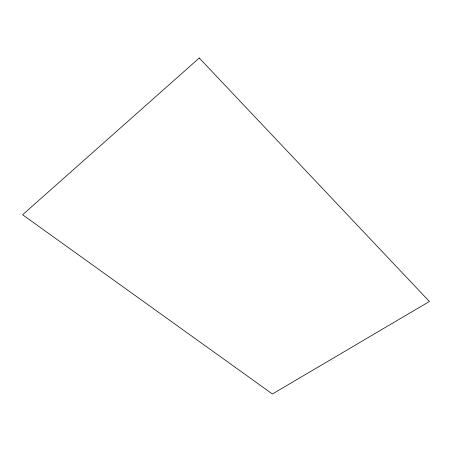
<?xml version="1.0" encoding="UTF-8"?>
<svg xmlns="http://www.w3.org/2000/svg" width="452" height="452" viewBox="0 0 452 452"><rect width="100%" height="100%" fill="white"/><g stroke="black" fill="none" stroke-linecap="round" stroke-linejoin="round"><path stroke-width="0.68" d="M199.259 58.009L22.6 214.768L272.403 393.991L429.4 301.495L199.259 58.009"/></g></svg>
